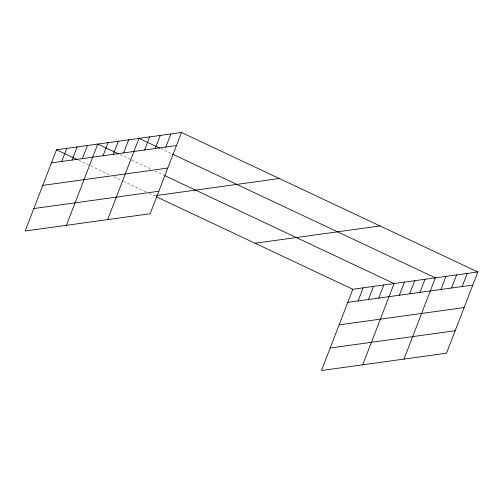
<?xml version="1.0" encoding="UTF-8"?>
<svg xmlns="http://www.w3.org/2000/svg" width="503" height="503" viewBox="0 0 503 503"><rect width="100%" height="100%" fill="white"/><g stroke="black" fill="none" stroke-linecap="round" stroke-linejoin="round"><path stroke-width="0.38" stroke-dasharray="2.52 1.89" d="M155.767 195.61L154.289 195.818L149.404 193.517M160.658 148.567L171.831 153.824M120.104 154.603L131.277 159.86M131.975 160.187L150.837 169.065M155.031 171.039L164.11 175.314M78.852 160.306L90.024 165.569M90.722 165.896L109.585 174.774M113.779 176.748L122.858 181.023M123.556 181.35L145.908 191.869"/><path stroke-width="0.75" d="M181.508 132.49L56.499 149.787L25.15 231.022L150.158 213.731L181.508 132.49L477.85 271.978L446.501 353.213L321.492 370.51L352.842 289.269L477.85 271.978M61.756 161.463L66.811 148.36M72.067 160.036L77.122 146.933M82.379 158.608L87.434 145.505M66.402 225.319L97.752 144.078L118.708 153.943M103.008 155.754L108.063 142.651M113.32 154.327L118.375 141.224M123.631 152.899L128.686 139.796M107.655 219.61L139.004 138.375L159.96 148.234M144.575 150.001L149.63 136.904M155.201 148.536L160.256 135.433M165.827 147.065L170.882 133.961M358.098 300.945L363.153 287.842M368.41 299.518L373.465 286.414M378.728 298.09L383.783 284.987M362.745 364.801L394.094 283.56L164.808 175.641M399.351 295.236L404.406 282.139M409.668 293.809L414.724 280.712M419.98 292.381L425.035 279.284M404.003 359.092L435.346 277.857L172.529 154.157M440.917 289.489L445.972 276.386M451.543 288.018L456.598 274.915M462.169 286.547L467.224 273.443M51.444 162.89L176.452 145.593M42.768 185.374L167.776 168.077M33.827 208.538L158.835 191.247M156.502 195.51L279.297 178.521M255.046 243.238L380.054 225.948M347.787 302.372L472.795 285.075M339.11 324.856L464.118 307.566M330.169 348.019L455.177 330.729M56.499 149.787L77.456 159.652M156.376 196.799L352.842 289.269"/></g></svg>
